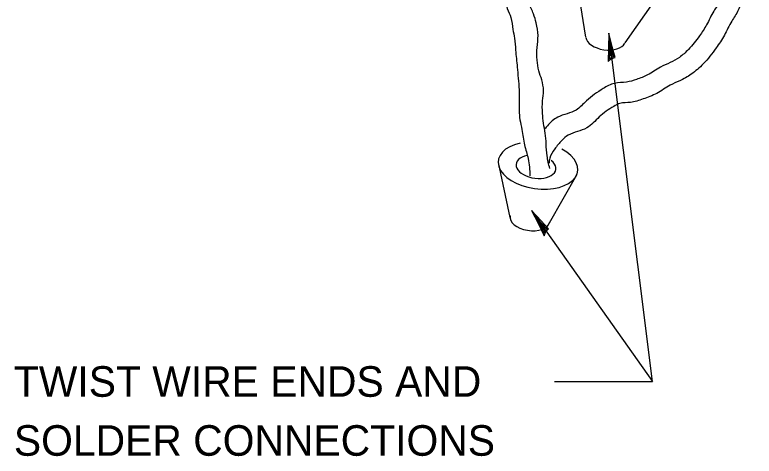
# Model space of a CAD drawing. Extents: x 1709823 to 1716999, y 1398858 to 1402388.
# Drawn here: x 1715410.4 to 1715461.2, y 1401695.6 to 1401725.9 of the extents above; entities that cross this region are included whole.
import ezdxf

# ---------------------------------------------------------------- set-up
doc = ezdxf.new("R2010")
doc.units = 0
doc.layers.add('Design_EX_Roadway Notes', color=7, linetype='Continuous')
doc.layers.add('Signals_EX_Above Ground', color=7, linetype='Continuous')

msp = doc.modelspace()

# ---------------------------------------------------------------- linework, layer by layer
at = {"layer": 'Design_EX_Roadway Notes'}
for p, q in [((1715454.237, 1401700.702), (1715451.23, 1401724.612)), ((1715445.915, 1401712.435), (1715454.237, 1401700.702)), ((1715447.496, 1401700.702), (1715454.237, 1401700.702))]:
    msp.add_line(p, q, dxfattribs=at)
for points in [[(1715451.423, 1401722.873), (1715451.674, 1401722.963), (1715451.47, 1401723.683), (1715451.23, 1401724.612), (1715451.218, 1401723.587), (1715451.174, 1401722.684), (1715451.423, 1401722.873), (1715451.584, 1401722.972), (1715451.308, 1401723.977), (1715451.252, 1401722.834), (1715451.452, 1401723.026), (1715451.363, 1401723.493), (1715451.351, 1401723.032)], [(1715446.907, 1401710.993), (1715447.085, 1401711.193), (1715446.566, 1401711.73), (1715445.915, 1401712.435), (1715446.389, 1401711.526), (1715446.776, 1401710.71), (1715446.907, 1401710.993), (1715447.001, 1401711.157), (1715446.284, 1401711.913), (1715446.775, 1401710.878), (1715446.86, 1401711.142), (1715446.56, 1401711.512), (1715446.769, 1401711.1)]]:
    msp.add_lwpolyline(points, dxfattribs=at)
at = {"layer": 'Signals_EX_Above Ground'}
for p, q in [((1715449.655, 1401724.357), (1715449.088, 1401727.934)), ((1715452.358, 1401723.962), (1715454.47, 1401726.977)), ((1715443.625, 1401715.735), (1715444.412, 1401711.959)), ((1715447.145, 1401711.595), (1715449.032, 1401714.892))]:
    msp.add_line(p, q, dxfattribs=at)
for centre, major_axis, start_param, end_param in [((1715451.016, 1401724.269), (-1.365, 0.186), 0.154974, 2.947276), ((1715446.363, 1401715.521), (-2.73, 0.372), 5.253958, 10.42958), ((1715446.219, 1401715.455), (-1.365, 0.186), 5.253958, 10.194936), ((1715445.805, 1401711.86), (-1.365, 0.186), 6.247597, 9.357174)]:
    msp.add_ellipse(centre, major_axis=major_axis, ratio=0.57626, start_param=start_param, end_param=end_param, dxfattribs=at)
for points in [[(1715442.89, 1401737.732), (1715443.073, 1401737.05), (1715443.26, 1401736.367), (1715443.385, 1401735.685), (1715443.508, 1401734.632), (1715443.635, 1401733.139), (1715443.76, 1401732.52), (1715443.76, 1401731.897), (1715443.883, 1401731.279), (1715443.943, 1401730.66), (1715444.067, 1401729.479), (1715444.13, 1401728.86), (1715444.067, 1401728.114), (1715444.13, 1401727.372), (1715444.25, 1401726.314), (1715444.502, 1401725.695), (1715444.625, 1401724.885), (1715444.75, 1401724.27), (1715444.813, 1401723.464), (1715444.937, 1401722.282), (1715444.997, 1401721.54), (1715445.06, 1401720.73), (1715445.06, 1401719.305), (1715445.12, 1401718.682), (1715445.248, 1401718), (1715445.432, 1401716.947), (1715445.68, 1401716.012), (1715445.807, 1401714.835)], [(1715447.168, 1401715.334), (1715446.985, 1401716.2), (1715446.92, 1401717.01), (1715446.86, 1401717.752), (1715446.737, 1401718.435), (1715446.673, 1401719.117), (1715446.673, 1401719.987), (1715446.737, 1401720.67), (1715446.613, 1401721.417), (1715446.425, 1401722.035), (1715446.298, 1401722.777), (1715446.298, 1401723.647), (1715446.362, 1401724.454), (1715446.238, 1401725.324), (1715446.05, 1401725.942), (1715445.743, 1401726.685), (1715445.615, 1401727.372), (1715445.615, 1401728.114), (1715445.555, 1401728.737), (1715445.492, 1401729.355), (1715445.432, 1401730.037), (1715445.432, 1401730.66), (1715445.372, 1401731.342), (1715445.372, 1401732.085), (1715445.308, 1401732.707), (1715445.248, 1401733.327), (1715445.248, 1401733.945), (1715445.185, 1401734.567), (1715444.997, 1401735.25), (1715444.69, 1401735.932), (1715444.625, 1401736.552), (1715444.438, 1401737.237), (1715444.25, 1401737.857)], [(1715460.855, 1401732.955), (1715460.915, 1401732.337), (1715461.035, 1401731.782), (1715461.197, 1401730.967), (1715461.197, 1401730.109), (1715461.145, 1401729.34), (1715460.98, 1401728.527), (1715460.755, 1401727.739), (1715460.425, 1401727.03), (1715460.128, 1401726.202), (1715459.678, 1401725.444), (1715459.172, 1401724.484), (1715458.605, 1401723.607), (1715457.72, 1401722.512), (1715456.892, 1401721.802), (1715456.1, 1401721.349), (1715455.445, 1401721.045), (1715454.522, 1401720.49), (1715453.58, 1401720.104), (1715452.715, 1401719.872), (1715451.995, 1401719.797), (1715451.57, 1401719.597), (1715450.57, 1401718.867), (1715449.715, 1401718.117), (1715448.44, 1401717.617), (1715448, 1401717.262), (1715447.51, 1401716.669), (1715447.168, 1401716.042), (1715447.123, 1401715.694)], [(1715458.883, 1401726.899), (1715458.845, 1401726.805), (1715458.445, 1401726.134), (1715457.953, 1401725.197), (1715457.462, 1401724.435), (1715456.705, 1401723.497), (1715456.078, 1401722.962), (1715455.452, 1401722.602), (1715454.78, 1401722.29), (1715453.888, 1401721.754), (1715453.127, 1401721.442), (1715452.455, 1401721.262), (1715451.608, 1401721.172), (1715450.847, 1401720.82), (1715449.688, 1401719.969), (1715448.975, 1401719.342), (1715447.72, 1401718.852), (1715447.007, 1401718.27), (1715446.82, 1401718.049)]]:
    msp.add_spline(points, degree=3, dxfattribs=at)

# ---------------------------------------------------------------- texts
at = {"layer": 'Design_EX_Roadway Notes'}
for s, p in [('TWIST WIRE ENDS AND', (1715410.325, 1401699.654)), ('SOLDER CONNECTIONS', (1715410.325, 1401695.604))]:
    msp.add_text(s, height=2.1, dxfattribs=at).set_placement(p)

doc.saveas('drawing.dxf')
